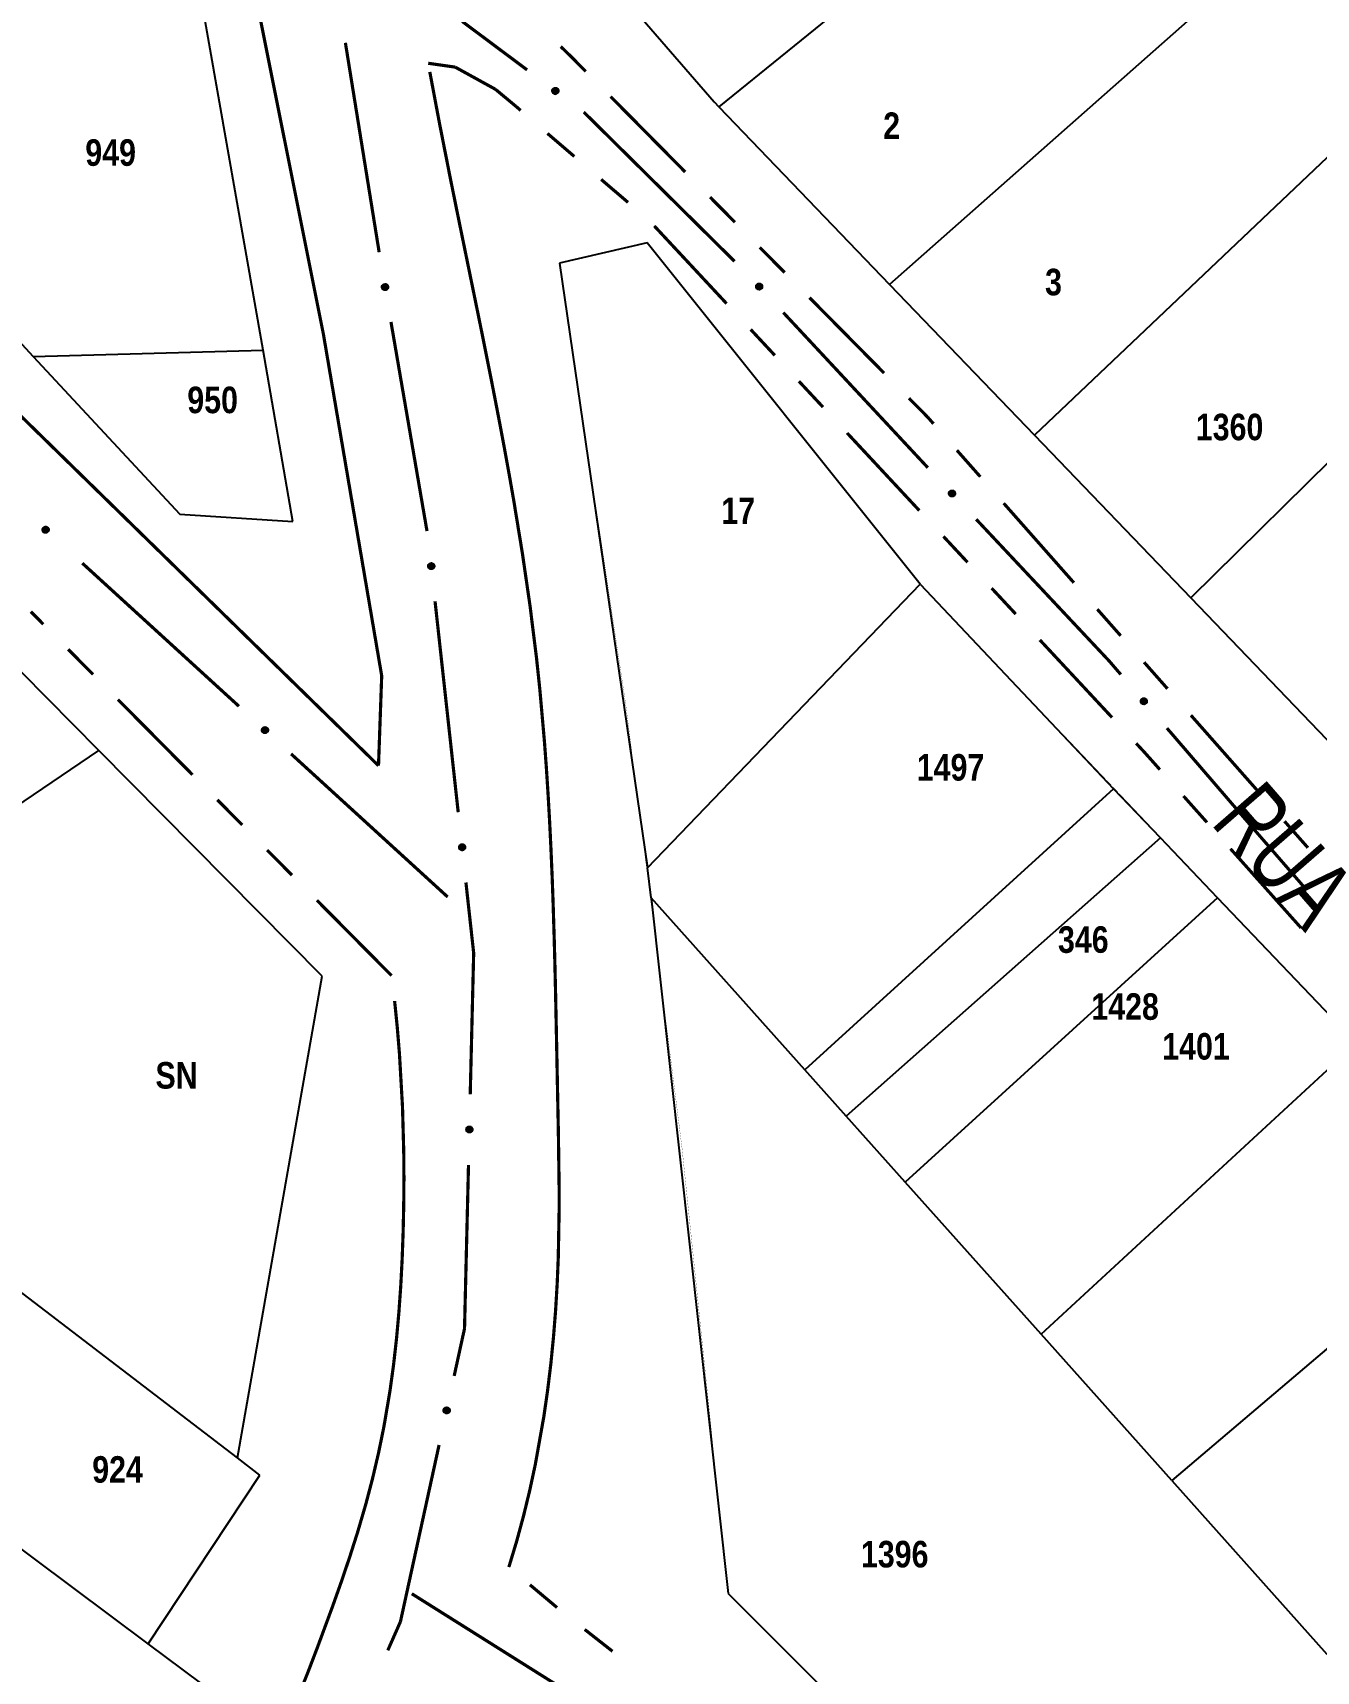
# Model space of a CAD drawing. Extents: x 201549 to 203722, y 4857623 to 4859778.
# Drawn here: x 203042.1 to 203114.7, y 4858905.1 to 4858997.8 of the extents above; entities that cross this region are included whole.
import ezdxf
from ezdxf.enums import TextEntityAlignment as Align

# ---------------------------------------------------------------- set-up
doc = ezdxf.new("R2010")
doc.units = 0
doc.header["$LTSCALE"] = 1.5
doc.header["$MEASUREMENT"] = 0
for name, color, linetype in [('CD-MALHA-LOTES', 40, 'CONTINUOUS'), ('RU-QUADRAS', 6, 'CONTINUOUS'), ('SV-EIXO-ROD-ESTR', 7, 'CONTINUOUS'), ('SV-EIXO-RUA-N-PAV', 6, 'CONTINUOUS'), ('SV-EST-MUNIC-PAV', 20, 'CONTINUOUS'), ('SV-RUA-NAO-PAV-S-GUIA-C-GUIA', 7, 'CONTINUOUS'), ('SV-TXT-RUA-N-PAV-S-GUIA-C-GUIA', 7, 'CONTINUOUS'), ('Th_NmrPort', 1, 'CONTINUOUS')]:
    doc.layers.add(name, color=color, linetype=linetype)
doc.styles.add('ARIAL', font='ARIAL.TTF')
doc.styles.get("Standard").update_dxf_attribs({"font": 'swisscbo.ttf'})

msp = doc.modelspace()

# ---------------------------------------------------------------- linework, layer by layer
at = {"layer": 'CD-MALHA-LOTES', "linetype": 'Continuous'}
for p, q in [((203111.15, 4859018.12), (203080.89, 4858993.62)), ((203119.81, 4859009.41), (203090.55, 4858983.57)), ((203072.03, 4859003.83), (203080.63, 4858993.89)), ((203127.17, 4859002), (203098.76, 4858975.04)), ((203055.11, 4858979.86), (203051.55, 4859000.05)), ((203080.63, 4858993.89), (203080.89, 4858993.62)), ((203080.89, 4858993.62), (203090.55, 4858983.57)), ((203135.63, 4858993.48), (203107.61, 4858965.84)), ((203035.78, 4858986.32), (203042.1, 4858979.5)), ((203076.85, 4858985.92), (203071.88, 4858984.77)), ((203092.3, 4858966.62), (203076.85, 4858985.92)), ((203071.88, 4858984.77), (203076.87, 4858950.58)), ((203090.55, 4858983.57), (203098.76, 4858975.04)), ((203042.1, 4858979.5), (203055.11, 4858979.86)), ((203042.1, 4858979.5), (203050.39, 4858970.58)), ((203056.8, 4858970.16), (203055.11, 4858979.86)), ((203098.76, 4858975.04), (203107.61, 4858965.84)), ((203050.39, 4858970.58), (203056.8, 4858970.16)), ((203045.82, 4858957.2), (203035.81, 4858967.32)), ((203076.87, 4858950.58), (203092.3, 4858966.62)), ((203092.3, 4858966.62), (203103.24, 4858955.05)), ((203107.61, 4858965.84), (203115.74, 4858957.38)), ((203022.22, 4858941.25), (203045.82, 4858957.2)), ((203058.45, 4858944.45), (203045.82, 4858957.2)), ((203103.24, 4858955.05), (203085.76, 4858939.15)), ((203105.89, 4858952.27), (203103.24, 4858955.05)), ((203105.89, 4858952.27), (203088.1, 4858936.53)), ((203109.12, 4858948.88), (203105.89, 4858952.27)), ((203077.06, 4858948.87), (203076.87, 4858950.58)), ((203085.76, 4858939.15), (203077.06, 4858948.87)), ((203077.06, 4858948.87), (203081.43, 4858909.54)), ((203109.12, 4858948.88), (203091.44, 4858932.79)), ((203116.97, 4858940.65), (203109.12, 4858948.88)), ((203053.66, 4858917.2), (203058.45, 4858944.45)), ((203053.66, 4858917.2), (203022.22, 4858941.25)), ((203099.13, 4858924.2), (203116.97, 4858940.65)), ((203088.1, 4858936.53), (203085.76, 4858939.15)), ((203091.44, 4858932.79), (203088.1, 4858936.53)), ((203048.61, 4858906.68), (203014.63, 4858932.04)), ((203099.13, 4858924.2), (203091.44, 4858932.79)), ((203125.32, 4858931.89), (203106.53, 4858915.93)), ((203106.53, 4858915.93), (203099.13, 4858924.2)), ((203054.93, 4858916.22), (203053.66, 4858917.2)), ((203048.61, 4858906.68), (203054.93, 4858916.22)), ((203106.53, 4858915.93), (203115.31, 4858906.1)), ((203081.43, 4858909.54), (203108.21, 4858882.78)), ((203052.61, 4858903.7), (203048.61, 4858906.68))]:
    msp.add_line(p, q, dxfattribs=at)
at = {"layer": 'RU-QUADRAS', "linetype": 'Continuous'}
for points in [[(202942.67, 4859084.64, 0.01, 0.01, 0), (202978.34, 4859141.68, 0.01, 0.01, 0), (202987.4, 4859132.63, 0.01, 0.01, 0), (203012.48, 4859100.3, 0.01, 0.01, 0), (203019.93, 4859089.68, 0.01, 0.01, 0), (203030.58, 4859068.29, 0.01, 0.01, 0), (203038.36, 4859047.64, 0.01, 0.01, 0), (203051.55, 4859000.05, 0.01, 0.01, 0), (203056.8, 4858970.16, 0.01, 0.01, 0), (203050.39, 4858970.58, 0.01, 0.01, 0), (202978.95, 4859047.53, 0.01, 0.01, 0)], [(202904.89, 4859019.98, 0.01, 0.01, 0), (202909.84, 4859027.48, 0.01, 0.01, 0), (202911.85, 4859026.11, 0.01, 0.01, 0), (202917.36, 4859034.69, 0.01, 0.01, 0), (202919.17, 4859033.52, 0.01, 0.01, 0), (202922.96, 4859039.57, 0.01, 0.01, 0), (202921.39, 4859040.67, 0.01, 0.01, 0), (202926.67, 4859049.77, 0.01, 0.01, 0), (202924.38, 4859051.64, 0.01, 0.01, 0), (202936.14, 4859072.32, 0.01, 0.01, 0), (202962.41, 4859046.47, 0.01, 0.01, 0.013984983), (203013.48, 4858989.88, 0.01, 0.01, 0), (203058.45, 4858944.45, 0.01, 0.01, 0), (203053.66, 4858917.2, 0.01, 0.01, 0), (203054.93, 4858916.22, 0.01, 0.01, 0), (203048.61, 4858906.68, 0.01, 0.01, 0), (203052.61, 4858903.7, 0.01, 0.01, 0), (203046.12, 4858892.8, 0.01, 0.01, 0), (203041.97, 4858896.33, 0.01, 0.01, 0), (203033.52, 4858883.81, 0.01, 0.01, 0)], [(203054.3, 4859060.91, 0.01, 0.01, 0), (203065.69, 4859063.18, 0.01, 0.01, 0), (203097.92, 4859031.43, 0.01, 0.01, 0), (203192.02, 4858936.74, 0.01, 0.01, 0), (203329.84, 4858788.31, 0.01, 0.01, 0), (203298.17, 4858759.96, 0.01, 0.01, 0), (203232.86, 4858829.51, 0.01, 0.01, 0), (203213.4, 4858851.27, 0.01, 0.01, 0), (203134.6, 4858937.78, 0.01, 0.01, 0), (203080.63, 4858993.89, 0.01, 0.01, 0), (203063.81, 4859013.34, 0.01, 0.01, -0.017612459), (203055.23, 4859045.78, 0.01, 0.01, 0)], [(203071.88, 4858984.77, 0.01, 0.01, 0), (203076.85, 4858985.92, 0.01, 0.01, 0), (203092.3, 4858966.62, 0.01, 0.01, 0), (203125.32, 4858931.89, 0.01, 0.01, 0), (203167.64, 4858884.89, 0.01, 0.01, 0), (203227.41, 4858819.97, 0.01, 0.01, 0), (203235.59, 4858810.65, 0.01, 0.01, 0), (203289.02, 4858752.26, 0.01, 0.01, 0), (203252.34, 4858718.42, 0.01, 0.01, 0), (203104.82, 4858879.74, 0.01, 0.01, 0), (203108.21, 4858882.78, 0.01, 0.01, 0), (203081.43, 4858909.54, 0.01, 0.01, 0.017135996)]]:
    msp.add_lwpolyline(points, format="xyseb", close=True, dxfattribs=at)
at = {"layer": 'SV-EIXO-ROD-ESTR', "const_width": 0.18}
for points in [[(203059.765396, 4858997.236919), (203061.676186, 4858985.390026)], [(203062.344561, 4858981.446308), (203064.383444, 4858969.620787)], [(203064.838536, 4858965.647283), (203066.149326, 4858953.719088)], [(203066.586256, 4858949.743023), (203067.023187, 4858945.766959)], [(203067.024567, 4858945.754396), (203066.829811, 4858937.769409)], [(203067.023187, 4858945.766959), (203067.024567, 4858945.754396)], [(203066.732279, 4858933.770598), (203066.512832, 4858924.773274)], [(203066.506514, 4858924.514218), (203065.920799, 4858921.836665)], [(203066.512832, 4858924.773274), (203066.506514, 4858924.514218)], [(203065.066012, 4858917.929065), (203062.929043, 4858908.160065)], [(203062.880142, 4858907.936518), (203062.165228, 4858906.316045)], [(203062.929043, 4858908.160065), (203062.880142, 4858907.936518)]]:
    msp.add_lwpolyline(points, dxfattribs=at)
at = {"layer": 'SV-EIXO-ROD-ESTR'}
for points in [[(203062.088815, 4858983.577523), (203062.129167, 4858983.549888), (203062.158197, 4858983.517885), (203062.174726, 4858983.484224), (203062.181577, 4858983.45067), (203062.184719, 4858983.415553), (203062.180076, 4858983.379449), (203062.166046, 4858983.340519), (203062.138608, 4858983.299846), (203062.10387, 4858983.272263), (203062.071736, 4858983.254292), (203062.037159, 4858983.245134), (203062.002994, 4858983.242653), (203061.965651, 4858983.248716), (203061.926338, 4858983.263319), (203061.886107, 4858983.291899), (203061.857862, 4858983.323469), (203061.842729, 4858983.356447), (203061.833742, 4858983.391267), (203061.830964, 4858983.427156), (203061.835726, 4858983.46257), (203061.8505, 4858983.502126), (203061.879235, 4858983.54146), (203061.910401, 4858983.56999), (203061.943158, 4858983.585582), (203061.977637, 4858983.593658), (203062.01282, 4858983.597238), (203062.049307, 4858983.594081), (203062.088815, 4858983.577523)], [(203064.713798, 4858967.790161), (203064.752382, 4858967.760105), (203064.779397, 4858967.726384), (203064.793834, 4858967.691774), (203064.798616, 4858967.657864), (203064.799602, 4858967.622621), (203064.792756, 4858967.586869), (203064.776369, 4858967.548872), (203064.746491, 4858967.509955), (203064.710128, 4858967.484551), (203064.676954, 4858967.468582), (203064.641881, 4858967.461559), (203064.607628, 4858967.461175), (203064.570727, 4858967.469514), (203064.532382, 4858967.486497), (203064.493977, 4858967.517487), (203064.467719, 4858967.550728), (203064.454634, 4858967.584571), (203064.447797, 4858967.619876), (203064.447222, 4858967.655868), (203064.454144, 4858967.690924), (203064.471313, 4858967.7295), (203064.502403, 4858967.767001), (203064.535257, 4858967.793568), (203064.568908, 4858967.807125), (203064.603817, 4858967.813074), (203064.639153, 4858967.814493), (203064.675378, 4858967.809107), (203064.713798, 4858967.790161)], [(203066.461519, 4858951.885901), (203066.500102, 4858951.855846), (203066.527118, 4858951.822125), (203066.541554, 4858951.787515), (203066.546337, 4858951.753604), (203066.547323, 4858951.718361), (203066.540477, 4858951.682609), (203066.52409, 4858951.644612), (203066.494212, 4858951.605695), (203066.457849, 4858951.580291), (203066.424675, 4858951.564322), (203066.389602, 4858951.557299), (203066.355349, 4858951.556915), (203066.318448, 4858951.565254), (203066.280103, 4858951.582237), (203066.241698, 4858951.613228), (203066.21544, 4858951.646468), (203066.202355, 4858951.680312), (203066.195518, 4858951.715616), (203066.194943, 4858951.751609), (203066.201865, 4858951.786665), (203066.219034, 4858951.825241), (203066.250123, 4858951.862741), (203066.282978, 4858951.889309), (203066.316628, 4858951.902866), (203066.351538, 4858951.908815), (203066.386874, 4858951.910233), (203066.423099, 4858951.904848), (203066.461519, 4858951.885901)], [(203066.894597, 4858935.910957), (203066.928825, 4858935.876022), (203066.951099, 4858935.838998), (203066.960788, 4858935.802771), (203066.961003, 4858935.768526), (203066.957277, 4858935.733466), (203066.945722, 4858935.698948), (203066.924411, 4858935.663477), (203066.889608, 4858935.628895), (203066.85018, 4858935.60857), (203066.815172, 4858935.597171), (203066.779476, 4858935.59489), (203066.745478, 4858935.59908), (203066.710019, 4858935.612269), (203066.674283, 4858935.634217), (203066.640357, 4858935.670055), (203066.618769, 4858935.706502), (203066.610317, 4858935.741788), (203066.608252, 4858935.77769), (203066.612485, 4858935.813437), (203066.624023, 4858935.847256), (203066.646186, 4858935.883196), (203066.682001, 4858935.916212), (203066.718107, 4858935.938159), (203066.753266, 4858935.947104), (203066.788657, 4858935.948341), (203066.823866, 4858935.945032), (203066.859049, 4858935.934861), (203066.894597, 4858935.910957)], [(203065.631647, 4858919.999703), (203065.658622, 4858919.958906), (203065.673463, 4858919.918327), (203065.676101, 4858919.880919), (203065.669811, 4858919.847255), (203065.659498, 4858919.81354), (203065.641601, 4858919.781843), (203065.613945, 4858919.751062), (203065.57321, 4858919.723715), (203065.530641, 4858919.711244), (203065.494106, 4858919.706696), (203065.458625, 4858919.711233), (203065.426041, 4858919.7218), (203065.39373, 4858919.74148), (203065.36281, 4858919.769812), (203065.336303, 4858919.811438), (203065.322026, 4858919.85132), (203065.320426, 4858919.887569), (203065.325212, 4858919.92321), (203065.336154, 4858919.957504), (203065.353901, 4858919.988518), (203065.382483, 4858920.019598), (203065.423915, 4858920.045216), (203065.46353, 4858920.059909), (203065.499747, 4858920.062019), (203065.534729, 4858920.056516), (203065.568671, 4858920.046583), (203065.601283, 4858920.029919), (203065.631647, 4858919.999703)]]:
    msp.add_lwpolyline(points, close=True, dxfattribs=at)
for points in [[(203061.830964, 4858983.427156), (203061.857862, 4858983.323469)], [(203061.834709, 4858983.440695), (203061.870413, 4858983.313923)], [(203061.835726, 4858983.46257), (203061.886107, 4858983.291899)], [(203061.846394, 4858983.477326), (203061.904447, 4858983.285175)], [(203061.8505, 4858983.502126), (203061.926338, 4858983.263319)], [(203061.867028, 4858983.518269), (203061.944973, 4858983.258931)], [(203061.879235, 4858983.54146), (203061.965651, 4858983.248716)], [(203061.894199, 4858983.553416), (203061.982485, 4858983.250167)], [(203061.910401, 4858983.56999), (203062.002994, 4858983.242653)], [(203061.926611, 4858983.574235), (203062.019069, 4858983.246782)], [(203061.943158, 4858983.585582), (203062.037159, 4858983.245134)], [(203061.960413, 4858983.586987), (203062.051574, 4858983.251002)], [(203061.977637, 4858983.593658), (203062.071736, 4858983.254292)], [(203061.996952, 4858983.591902), (203062.088715, 4858983.268482)], [(203062.01282, 4858983.597238), (203062.10387, 4858983.272263)], [(203062.031728, 4858983.590974), (203062.120894, 4858983.290646)], [(203062.049307, 4858983.594081), (203062.138608, 4858983.299846)], [(203062.067432, 4858983.584668), (203062.149875, 4858983.323336)], [(203062.088815, 4858983.577523), (203062.166046, 4858983.340519)], [(203062.110183, 4858983.561577), (203062.17139, 4858983.367201)], [(203062.129167, 4858983.549888), (203062.180076, 4858983.379449)], [(203062.145794, 4858983.531716), (203062.179921, 4858983.406057)], [(203062.158197, 4858983.517885), (203062.184719, 4858983.415553)], [(203064.447222, 4858967.655868), (203064.467719, 4858967.550728)], [(203064.451789, 4858967.669152), (203064.479661, 4858967.540432)], [(203064.454144, 4858967.690924), (203064.493977, 4858967.517487)], [(203064.465695, 4858967.704998), (203064.511871, 4858967.509653)], [(203064.471313, 4858967.7295), (203064.532382, 4858967.486497)], [(203064.488798, 4858967.744601), (203064.550713, 4858967.480976)], [(203064.502403, 4858967.767001), (203064.570727, 4858967.469514)], [(203064.518071, 4858967.778018), (203064.587618, 4858967.469931)], [(203064.535257, 4858967.793568), (203064.607628, 4858967.461175)], [(203064.551697, 4858967.796813), (203064.623927, 4858967.464312)], [(203064.568908, 4858967.807125), (203064.641881, 4858967.461559)], [(203064.586217, 4858967.80747), (203064.656628, 4858967.466533)], [(203064.603817, 4858967.813074), (203064.676954, 4858967.468582)], [(203064.622988, 4858967.810138), (203064.69477, 4858967.481706)], [(203064.639153, 4858967.814493), (203064.710128, 4858967.484551)], [(203064.657642, 4858967.807083), (203064.728247, 4858967.501858)], [(203064.675378, 4858967.809107), (203064.746491, 4858967.509955)], [(203064.692892, 4858967.798602), (203064.759175, 4858967.532711)], [(203064.713798, 4858967.790161), (203064.776369, 4858967.548872)], [(203064.734149, 4858967.772935), (203064.783336, 4858967.575175)], [(203064.752382, 4858967.760105), (203064.792756, 4858967.586869)], [(203064.767865, 4858967.740949), (203064.794232, 4858967.613437)], [(203064.779397, 4858967.726384), (203064.799602, 4858967.622621)], [(203066.194943, 4858951.751609), (203066.21544, 4858951.646468)], [(203066.199509, 4858951.764892), (203066.227382, 4858951.636172)], [(203066.201865, 4858951.786665), (203066.241698, 4858951.613228)], [(203066.213416, 4858951.800739), (203066.259592, 4858951.605393)], [(203066.219034, 4858951.825241), (203066.280103, 4858951.582237)], [(203066.236519, 4858951.840341), (203066.298434, 4858951.576716)], [(203066.250123, 4858951.862741), (203066.318448, 4858951.565254)], [(203066.265792, 4858951.873758), (203066.335339, 4858951.565671)], [(203066.282978, 4858951.889309), (203066.355349, 4858951.556915)], [(203066.299418, 4858951.892554), (203066.371648, 4858951.560052)], [(203066.316628, 4858951.902866), (203066.389602, 4858951.557299)], [(203066.333938, 4858951.903211), (203066.404349, 4858951.562273)], [(203066.351538, 4858951.908815), (203066.424675, 4858951.564322)], [(203066.370709, 4858951.905879), (203066.442491, 4858951.577446)], [(203066.386874, 4858951.910233), (203066.457849, 4858951.580291)], [(203066.405363, 4858951.902823), (203066.475968, 4858951.597598)], [(203066.423099, 4858951.904848), (203066.494212, 4858951.605695)], [(203066.440613, 4858951.894342), (203066.506896, 4858951.628451)], [(203066.461519, 4858951.885901), (203066.52409, 4858951.644612)], [(203066.48187, 4858951.868676), (203066.531057, 4858951.670916)], [(203066.500102, 4858951.855846), (203066.540477, 4858951.682609)], [(203066.515585, 4858951.83669), (203066.541952, 4858951.709177)], [(203066.527118, 4858951.822125), (203066.547323, 4858951.718361)], [(203066.612485, 4858935.813437), (203066.618769, 4858935.706502)], [(203066.618783, 4858935.825992), (203066.62923, 4858935.694704)], [(203066.624023, 4858935.847256), (203066.640357, 4858935.670055)], [(203066.637349, 4858935.859663), (203066.657045, 4858935.659903)], [(203066.646186, 4858935.883196), (203066.674283, 4858935.634217)], [(203066.665529, 4858935.895828), (203066.691714, 4858935.626299)], [(203066.682001, 4858935.916212), (203066.710019, 4858935.612269)], [(203066.699, 4858935.92504), (203066.726815, 4858935.610428)], [(203066.718107, 4858935.938159), (203066.745478, 4858935.59908)], [(203066.734833, 4858935.939181), (203066.762049, 4858935.600015)], [(203066.753266, 4858935.947104), (203066.779476, 4858935.59489)], [(203066.770466, 4858935.945136), (203066.794754, 4858935.597852)], [(203066.788657, 4858935.948341), (203066.815172, 4858935.597171)], [(203066.807264, 4858935.942874), (203066.83458, 4858935.6078)], [(203066.823866, 4858935.945032), (203066.85018, 4858935.60857)], [(203066.841201, 4858935.935221), (203066.870446, 4858935.623304)], [(203066.859049, 4858935.934861), (203066.889608, 4858935.628895)], [(203066.875004, 4858935.922112), (203066.905215, 4858935.649755)], [(203066.894597, 4858935.910957), (203066.924411, 4858935.663477)], [(203066.912468, 4858935.89117), (203066.934826, 4858935.688616)], [(203066.928825, 4858935.876022), (203066.945722, 4858935.698948)], [(203066.941613, 4858935.854971), (203066.950729, 4858935.725081)], [(203066.951099, 4858935.838998), (203066.957277, 4858935.733466)], [(203065.336154, 4858919.957504), (203065.322026, 4858919.85132)], [(203065.344721, 4858919.968635), (203065.330058, 4858919.837751)], [(203065.353901, 4858919.988518), (203065.336303, 4858919.811438)], [(203065.36934, 4858919.99817), (203065.350761, 4858919.798303)], [(203065.382483, 4858920.019598), (203065.36281, 4858919.769812)], [(203065.403873, 4858920.028329), (203065.378421, 4858919.758729)], [(203065.423915, 4858920.045216), (203065.39373, 4858919.74148)], [(203065.44228, 4858920.050656), (203065.409871, 4858919.736485)], [(203065.46353, 4858920.059909), (203065.426041, 4858919.7218)], [(203065.480145, 4858920.057738), (203065.442488, 4858919.719572)], [(203065.499747, 4858920.062019), (203065.458625, 4858919.711233)], [(203065.516262, 4858920.056822), (203065.474189, 4858919.711241)], [(203065.534729, 4858920.056516), (203065.494106, 4858919.706696)], [(203065.551961, 4858920.047616), (203065.515178, 4858919.713449)], [(203065.568671, 4858920.046583), (203065.530641, 4858919.711244)], [(203065.583828, 4858920.033661), (203065.553336, 4858919.721863)], [(203065.601283, 4858920.029919), (203065.57321, 4858919.723715)], [(203065.614529, 4858920.014374), (203065.592493, 4858919.741233)], [(203065.631647, 4858919.999703), (203065.613945, 4858919.751062)], [(203065.645438, 4858919.976883), (203065.628942, 4858919.773767)], [(203065.658622, 4858919.958906), (203065.641601, 4858919.781843)], [(203065.667182, 4858919.93581), (203065.651478, 4858919.80655)], [(203065.673463, 4858919.918327), (203065.659498, 4858919.81354)]]:
    msp.add_lwpolyline(points, dxfattribs=at)
at = {"layer": 'SV-EIXO-RUA-N-PAV', "const_width": 0.18}
for points in [[(203066.373281, 4858998.447007), (203070.04665, 4858995.704914)], [(203073.25206, 4858993.312144), (203073.287072, 4858993.286008)], [(203073.287072, 4858993.286008), (203081.786072, 4858984.876471)], [(203084.54421, 4858981.980335), (203092.726727, 4858973.202726)], [(203095.462749, 4858970.284824), (203102.30785, 4858962.99479)], [(203053.738177, 4858959.71372), (203044.876351, 4858967.804953)], [(203102.30785, 4858962.99479), (203102.98716, 4858962.271326)], [(203102.98716, 4858962.271326), (203103.644515, 4858961.507692)], [(203106.254109, 4858958.476187), (203110.820899, 4858953.171055)], [(203065.553945, 4858948.92541), (203056.692119, 4858957.016643)], [(203110.820899, 4858953.171055), (203111.118168, 4858952.825724)], [(203111.118168, 4858952.825724), (203114.097268, 4858949.394102)], [(203063.523214, 4858909.517172), (203071.989579, 4858904.195456)]]:
    msp.add_lwpolyline(points, dxfattribs=at)
at = {"layer": 'SV-EIXO-RUA-N-PAV'}
for points in [[(203071.600066, 4858994.682691), (203071.648362, 4858994.690402), (203071.691448, 4858994.687153), (203071.726603, 4858994.6741), (203071.754662, 4858994.654466), (203071.781105, 4858994.631145), (203071.802577, 4858994.601752), (203071.819183, 4858994.563849), (203071.827258, 4858994.515455), (203071.821029, 4858994.471537), (203071.810076, 4858994.436386), (203071.791287, 4858994.40595), (203071.768202, 4858994.380642), (203071.736932, 4858994.359347), (203071.698357, 4858994.342894), (203071.649499, 4858994.335951), (203071.607281, 4858994.339426), (203071.573608, 4858994.352944), (203071.543129, 4858994.372027), (203071.516418, 4858994.396159), (203071.495507, 4858994.425134), (203071.479011, 4858994.464003), (203071.472798, 4858994.512317), (203071.475783, 4858994.554464), (203071.488824, 4858994.588317), (203071.508288, 4858994.617901), (203071.531355, 4858994.644708), (203071.560004, 4858994.667522), (203071.600066, 4858994.682691)], [(203083.163006, 4858983.623429), (203083.211903, 4858983.622406), (203083.253719, 4858983.611529), (203083.285985, 4858983.592418), (203083.310094, 4858983.568096), (203083.331955, 4858983.540435), (203083.347844, 4858983.507684), (203083.357427, 4858983.467429), (203083.356745, 4858983.41837), (203083.342787, 4858983.376266), (203083.325743, 4858983.343631), (203083.301829, 4858983.317031), (203083.274602, 4858983.296244), (203083.240037, 4858983.280865), (203083.199147, 4858983.271552), (203083.149833, 4858983.273431), (203083.108911, 4858983.284376), (203083.078188, 4858983.303681), (203083.051599, 4858983.327892), (203083.029618, 4858983.356399), (203083.014207, 4858983.388637), (203083.004905, 4858983.429824), (203083.007404, 4858983.478472), (203083.017854, 4858983.519412), (203083.036722, 4858983.550398), (203083.061148, 4858983.576038), (203083.088624, 4858983.598303), (203083.120881, 4858983.615645), (203083.163006, 4858983.623429)], [(203094.075627, 4858971.922925), (203094.124528, 4858971.922079), (203094.166383, 4858971.911353), (203094.198717, 4858971.892358), (203094.222913, 4858971.868123), (203094.244875, 4858971.840542), (203094.260881, 4858971.807848), (203094.270609, 4858971.767627), (203094.270105, 4858971.718567), (203094.256299, 4858971.676413), (203094.239373, 4858971.643716), (203094.215555, 4858971.617031), (203094.188403, 4858971.596145), (203094.153893, 4858971.580642), (203094.113037, 4858971.571181), (203094.063717, 4858971.572882), (203094.022756, 4858971.58368), (203093.991963, 4858971.602873), (203093.965287, 4858971.626988), (203093.943203, 4858971.655416), (203093.927676, 4858971.687599), (203093.918225, 4858971.728752), (203093.920549, 4858971.777408), (203093.930852, 4858971.818385), (203093.949608, 4858971.849439), (203093.973941, 4858971.875168), (203094.001337, 4858971.897531), (203094.033531, 4858971.91499), (203094.075627, 4858971.922925)], [(203042.823735, 4858969.519791), (203042.774828, 4858969.519503), (203042.732735, 4858969.529255), (203042.699969, 4858969.547494), (203042.675217, 4858969.571162), (203042.652622, 4858969.598226), (203042.635861, 4858969.630539), (203042.625202, 4858969.670524), (203042.624568, 4858969.719583), (203042.637393, 4858969.762046), (203042.653556, 4858969.795126), (203042.676748, 4858969.822357), (203042.703408, 4858969.843867), (203042.737549, 4858969.860167), (203042.778175, 4858969.870573), (203042.827521, 4858969.870016), (203042.868722, 4858969.860172), (203042.899952, 4858969.841698), (203042.92718, 4858969.818209), (203042.949917, 4858969.790301), (203042.966187, 4858969.758487), (203042.97659, 4858969.717564), (203042.975395, 4858969.668867), (203042.966046, 4858969.627662), (203042.948016, 4858969.596181), (203042.924286, 4858969.569895), (203042.897416, 4858969.546902), (203042.865636, 4858969.528702), (203042.823735, 4858969.519791)], [(203104.939003, 4858960.172648), (203104.987822, 4858960.169692), (203105.029175, 4858960.157168), (203105.060659, 4858960.136795), (203105.083786, 4858960.111538), (203105.104536, 4858960.083034), (203105.119116, 4858960.04968), (203105.127099, 4858960.009077), (203105.124477, 4858959.960084), (203105.108863, 4858959.918565), (203105.090542, 4858959.88663), (203105.065593, 4858959.860998), (203105.037565, 4858959.841304), (203105.002419, 4858959.827305), (203104.961192, 4858959.819617), (203104.911992, 4858959.823446), (203104.871534, 4858959.836002), (203104.841599, 4858959.856507), (203104.815989, 4858959.881751), (203104.795153, 4858959.911105), (203104.78103, 4858959.943928), (203104.773365, 4858959.985451), (203104.777787, 4858960.033962), (203104.789849, 4858960.074456), (203104.809928, 4858960.104671), (203104.835349, 4858960.129325), (203104.863686, 4858960.150485), (203104.896603, 4858960.166537), (203104.939003, 4858960.172648)], [(203055.24703, 4858958.187009), (203055.198208, 4858958.184096), (203055.155653, 4858958.191576), (203055.121955, 4858958.208031), (203055.095969, 4858958.230335), (203055.071954, 4858958.256149), (203055.053483, 4858958.287516), (203055.040695, 4858958.326871), (203055.037429, 4858958.375825), (203055.047956, 4858958.418915), (203055.062321, 4858958.452815), (203055.084019, 4858958.481251), (203055.109486, 4858958.504161), (203055.142703, 4858958.522269), (203055.182711, 4858958.53484), (203055.232016, 4858958.536932), (203055.273686, 4858958.529313), (203055.305862, 4858958.512542), (203055.334312, 4858958.490547), (203055.358514, 4858958.4639), (203055.376467, 4858958.433005), (203055.389051, 4858958.3927), (203055.390472, 4858958.344008), (203055.383347, 4858958.302361), (203055.367032, 4858958.269958), (203055.344747, 4858958.242436), (203055.31915, 4858958.218035), (203055.288392, 4858958.198155), (203055.24703, 4858958.187009)]]:
    msp.add_lwpolyline(points, close=True, dxfattribs=at)
for points in [[(203071.472798, 4858994.512317), (203071.736932, 4858994.359347)], [(203071.47543, 4858994.53129), (203071.748149, 4858994.371983)], [(203071.475783, 4858994.554464), (203071.768202, 4858994.380642)], [(203071.479011, 4858994.464003), (203071.698357, 4858994.342894)], [(203071.479897, 4858994.487089), (203071.714899, 4858994.352531)], [(203071.484625, 4858994.568698), (203071.777026, 4858994.394699)], [(203071.488824, 4858994.588317), (203071.791287, 4858994.40595)], [(203071.493095, 4858994.443181), (203071.667433, 4858994.343691)], [(203071.495507, 4858994.425134), (203071.649499, 4858994.335951)], [(203071.50038, 4858994.60121), (203071.797709, 4858994.420126)], [(203071.508288, 4858994.617901), (203071.810076, 4858994.436386)], [(203071.509821, 4858994.40856), (203071.622955, 4858994.341135)], [(203071.516418, 4858994.396159), (203071.607281, 4858994.339426)], [(203071.523512, 4858994.629917), (203071.812633, 4858994.458366)], [(203071.531355, 4858994.644708), (203071.821029, 4858994.471537)], [(203071.549385, 4858994.653172), (203071.820734, 4858994.496591)], [(203071.560004, 4858994.667522), (203071.827258, 4858994.515455)], [(203071.579633, 4858994.673163), (203071.819271, 4858994.540253)], [(203071.600066, 4858994.682691), (203071.819183, 4858994.563849)], [(203071.626544, 4858994.685822), (203071.804701, 4858994.586887)], [(203071.648362, 4858994.690402), (203071.802577, 4858994.601752)], [(203071.672931, 4858994.688656), (203071.784157, 4858994.620954)], [(203071.691448, 4858994.687153), (203071.781105, 4858994.631145)], [(203083.004905, 4858983.429824), (203083.199147, 4858983.271552)], [(203083.007404, 4858983.478472), (203083.240037, 4858983.280865)], [(203083.009891, 4858983.452382), (203083.217142, 4858983.278087)], [(203083.013376, 4858983.496671), (203083.253327, 4858983.291299)], [(203083.014207, 4858983.388637), (203083.149833, 4858983.273431)], [(203083.015051, 4858983.406825), (203083.168861, 4858983.27785)], [(203083.017854, 4858983.519412), (203083.274602, 4858983.296244)], [(203083.025337, 4858983.369777), (203083.12464, 4858983.283263)], [(203083.029092, 4858983.531842), (203083.285791, 4858983.308503)], [(203083.029618, 4858983.356399), (203083.108911, 4858983.284376)], [(203083.036722, 4858983.550398), (203083.301829, 4858983.317031)], [(203083.050391, 4858983.561024), (203083.310676, 4858983.329836)], [(203083.061148, 4858983.576038), (203083.325743, 4858983.343631)], [(203083.07827, 4858983.585147), (203083.332177, 4858983.364803)], [(203083.088624, 4858983.598303), (203083.342787, 4858983.376266)], [(203083.107875, 4858983.603418), (203083.346963, 4858983.400972)], [(203083.120881, 4858983.615645), (203083.356745, 4858983.41837)], [(203083.141201, 4858983.617696), (203083.353307, 4858983.444195)], [(203083.163006, 4858983.623429), (203083.357427, 4858983.467429)], [(203083.189618, 4858983.621789), (203083.347284, 4858983.492679)], [(203083.211903, 4858983.622406), (203083.347844, 4858983.507684)], [(203083.235767, 4858983.616308), (203083.333142, 4858983.529862)], [(203083.253719, 4858983.611529), (203083.331955, 4858983.540435)], [(203093.920549, 4858971.777408), (203094.153893, 4858971.580642)], [(203093.926456, 4858971.795629), (203094.167146, 4858971.591123)], [(203093.930852, 4858971.818385), (203094.188403, 4858971.596145)], [(203093.942045, 4858971.830856), (203094.199547, 4858971.608445)], [(203093.949608, 4858971.849439), (203094.215555, 4858971.617031)], [(203093.963238, 4858971.860114), (203094.224355, 4858971.629867)], [(203093.973941, 4858971.875168), (203094.239373, 4858971.643716)], [(203093.99103, 4858971.884338), (203094.24573, 4858971.664912)], [(203094.001337, 4858971.897531), (203094.256299, 4858971.676413)], [(203094.020569, 4858971.902715), (203094.260385, 4858971.701133)], [(203094.033531, 4858971.91499), (203094.270105, 4858971.718567)], [(203094.053843, 4858971.917114), (203094.266573, 4858971.744379)], [(203094.075627, 4858971.922925), (203094.270609, 4858971.767627)], [(203094.102245, 4858971.921382), (203094.260376, 4858971.792841)], [(203094.124528, 4858971.922079), (203094.260881, 4858971.807848)], [(203094.148414, 4858971.916067), (203094.246099, 4858971.829973)], [(203094.166383, 4858971.911353), (203094.244875, 4858971.840542)], [(203093.918225, 4858971.728752), (203094.113037, 4858971.571181)], [(203093.923131, 4858971.751328), (203094.131008, 4858971.577781)], [(203093.927676, 4858971.687599), (203094.063717, 4858971.572882)], [(203093.928455, 4858971.705789), (203094.082728, 4858971.57737)], [(203093.938874, 4858971.668778), (203094.038488, 4858971.582624)], [(203093.943203, 4858971.655416), (203094.022756, 4858971.58368)], [(203042.865636, 4858969.528702), (203042.624568, 4858969.719583)], [(203042.823735, 4858969.519791), (203042.625202, 4858969.670524)], [(203042.845378, 4858969.526107), (203042.628698, 4858969.69386)], [(203042.87831, 4858969.541273), (203042.633881, 4858969.737237)], [(203042.774828, 4858969.519503), (203042.635861, 4858969.630539)], [(203042.797089, 4858969.520717), (203042.636018, 4858969.645554)], [(203042.897416, 4858969.546902), (203042.637393, 4858969.762046)], [(203042.907414, 4858969.56033), (203042.647692, 4858969.773789)], [(203042.750809, 4858969.524959), (203042.651152, 4858969.608763)], [(203042.732735, 4858969.529255), (203042.652622, 4858969.598226)], [(203042.924286, 4858969.569895), (203042.653556, 4858969.795126)], [(203042.934637, 4858969.585193), (203042.668248, 4858969.80932)], [(203042.948016, 4858969.596181), (203042.676748, 4858969.822357)], [(203042.955145, 4858969.614935), (203042.692552, 4858969.831312)], [(203042.966046, 4858969.627662), (203042.703408, 4858969.843867)], [(203042.969913, 4858969.650514), (203042.724543, 4858969.849381)], [(203042.975395, 4858969.668867), (203042.737549, 4858969.860167)], [(203042.972209, 4858969.69488), (203042.760361, 4858969.863558)], [(203042.97659, 4858969.717564), (203042.778175, 4858969.870573)], [(203042.96583, 4858969.740283), (203042.808619, 4858969.865089)], [(203042.966187, 4858969.758487), (203042.827521, 4858969.870016)], [(203042.954555, 4858969.777042), (203042.852969, 4858969.860863)], [(203042.949917, 4858969.790301), (203042.868722, 4858969.860172)], [(203104.773365, 4858959.985451), (203104.961192, 4858959.819617)], [(203104.777787, 4858960.033962), (203105.002419, 4858959.827305)], [(203104.77924, 4858960.007794), (203104.979431, 4858959.825434)], [(203104.78103, 4858959.943928), (203104.911992, 4858959.823446)], [(203104.782593, 4858959.962068), (203104.931179, 4858959.827108)], [(203104.784475, 4858960.051911), (203105.016111, 4858959.837204)], [(203104.789849, 4858960.074456), (203105.037565, 4858959.841304)], [(203104.791405, 4858959.924642), (203104.887206, 4858959.834267)], [(203104.795153, 4858959.911105), (203104.871534, 4858959.836002)], [(203104.80157, 4858960.086432), (203105.04923, 4858959.853111)], [(203104.809928, 4858960.104671), (203105.065593, 4858959.860998)], [(203104.824007, 4858960.114748), (203105.07494, 4858959.873442)], [(203104.835349, 4858960.129325), (203105.090542, 4858959.88663)], [(203104.852819, 4858960.137749), (203105.097808, 4858959.907531)], [(203104.863686, 4858960.150485), (203105.108863, 4858959.918565)], [(203104.883123, 4858960.154834), (203105.114013, 4858959.943086)], [(203104.896603, 4858960.166537), (203105.124477, 4858959.960084)], [(203104.916989, 4858960.167782), (203105.122063, 4858959.986024)], [(203104.939003, 4858960.172648), (203105.127099, 4858960.009077)], [(203104.965529, 4858960.169957), (203105.117963, 4858960.034709)], [(203104.987822, 4858960.169692), (203105.119116, 4858960.04968)], [(203105.011426, 4858960.162654), (203105.105303, 4858960.072423)], [(203105.029175, 4858960.157168), (203105.104536, 4858960.083034)], [(203055.288392, 4858958.198155), (203055.037429, 4858958.375825)], [(203055.24703, 4858958.187009), (203055.040695, 4858958.326871)], [(203055.268303, 4858958.194477), (203055.042933, 4858958.350361)], [(203055.300373, 4858958.211388), (203055.045781, 4858958.393954)], [(203055.31915, 4858958.218035), (203055.047956, 4858958.418915)], [(203055.220372, 4858958.186503), (203055.052834, 4858958.302518)], [(203055.198208, 4858958.184096), (203055.053483, 4858958.287516)], [(203055.328413, 4858958.23198), (203055.05761, 4858958.431194)], [(203055.344747, 4858958.242436), (203055.062321, 4858958.452815)], [(203055.173931, 4858958.188256), (203055.069921, 4858958.266592)], [(203055.155653, 4858958.191576), (203055.071954, 4858958.256149)], [(203055.354262, 4858958.258267), (203055.07623, 4858958.467777)], [(203055.367032, 4858958.269958), (203055.084019, 4858958.481251)], [(203055.373145, 4858958.289067), (203055.099319, 4858958.491042)], [(203055.383347, 4858958.302361), (203055.109486, 4858958.504161)], [(203055.385982, 4858958.325388), (203055.130294, 4858958.510801)], [(203055.390472, 4858958.344008), (203055.142703, 4858958.522269)], [(203055.385894, 4858958.369813), (203055.1653, 4858958.52688)], [(203055.389051, 4858958.3927), (203055.182711, 4858958.53484)], [(203055.377088, 4858958.414808), (203055.213406, 4858958.530998)], [(203055.376467, 4858958.433005), (203055.232016, 4858958.536932)], [(203055.363857, 4858958.45091), (203055.257919, 4858958.529158)], [(203055.358514, 4858958.4639), (203055.273686, 4858958.529313)]]:
    msp.add_lwpolyline(points, dxfattribs=at)
at = {"layer": 'SV-EST-MUNIC-PAV', "const_width": 0.18}
for points in [[(202979.433952, 4859148.462243), (203007.798544, 4859112.690233), (203021.023619, 4859094.974079), (203027.629469, 4859082.636787), (203032.920559, 4859073.4478), (203041.067979, 4859052.806945), (203047.156152, 4859034.460262), (203050.985357, 4859018.406915), (203058.523166, 4858980.743031), (203061.820229, 4858961.433546), (203061.639175, 4858956.350515)], [(203069.015024, 4858911.023964), (203069.45049, 4858912.46233), (203069.844496, 4858913.911049), (203070.198473, 4858915.369185), (203070.513851, 4858916.835801), (203070.999546, 4858919.562826), (203071.212889, 4858921.048455), (203071.393134, 4858922.538964), (203071.541713, 4858924.033416), (203071.660056, 4858925.530874), (203071.749593, 4858927.030402), (203071.811754, 4858928.531063), (203071.859376, 4858931.109596), (203071.858586, 4858932.609799), (203071.817664, 4858935.60937), (203071.779352, 4858937.516119), (203071.72044, 4858940.515074), (203071.658615, 4858943.514189), (203071.623511, 4858945.013893), (203071.583961, 4858946.513743), (203071.5163, 4858948.685858), (203071.460741, 4858950.185891), (203071.396646, 4858951.685643), (203071.322868, 4858953.184875), (203071.238259, 4858954.683349), (203071.141673, 4858956.180828), (203071.031963, 4858957.677072), (203070.768577, 4858960.664903), (203070.582657, 4858962.424445), (203070.212718, 4858965.399477), (203069.780643, 4858968.366636), (203069.29598, 4858971.326971), (203069.036911, 4858972.804908), (203068.768276, 4858974.281533), (203068.491267, 4858975.756976), (203068.207078, 4858977.23137), (203067.916902, 4858978.704845), (203067.621933, 4858980.177532), (203067.323365, 4858981.649563), (203066.879015, 4858983.819463), (203066.576668, 4858985.290433), (203066.274868, 4858986.761203), (203065.974808, 4858988.231904), (203065.677682, 4858989.702666), (203065.097003, 4858992.6449), (203064.542379, 4858995.588956)], [(203056.536327, 4858902.315639), (203057.654484, 4858905.099357), (203058.189799, 4858906.500945), (203059.026696, 4858908.763549), (203059.529179, 4858910.177777), (203060.010862, 4858911.598834), (203060.465898, 4858913.028216), (203060.917985, 4858914.573388), (203061.299924, 4858916.02434), (203061.641966, 4858917.485464), (203061.942985, 4858918.955502), (203062.284825, 4858920.964146), (203062.489621, 4858922.450459), (203062.658137, 4858923.941859), (203062.793506, 4858925.437286), (203062.898864, 4858926.935679), (203062.977344, 4858928.435978), (203063.032082, 4858929.937124), (203063.066604, 4858931.501828), (203063.078063, 4858933.00245), (203063.067559, 4858934.502479), (203062.996844, 4858937.05912), (203062.824808, 4858940.053082), (203062.700965, 4858941.548078), (203062.550915, 4858943.041528)]]:
    msp.add_lwpolyline(points, dxfattribs=at)
at = {"layer": 'SV-RUA-NAO-PAV-S-GUIA-C-GUIA', "const_width": 0.18}
for points in [[(203061.639175, 4858956.350515), (203017.07922, 4858999.893199), (202939.994912, 4859083.522295), (202939.607906, 4859085.276272), (202940.277927, 4859086.677273), (202979.433952, 4859148.462243)], [(203071.95249, 4858997.022174), (203072.521245, 4858996.47035)], [(203064.453608, 4858996.07732), (203065.443675, 4858995.936725)], [(203065.443675, 4858995.936725), (203065.977813, 4858995.860875)], [(203065.977813, 4858995.860875), (203068.13294, 4858994.673649)], [(203072.521245, 4858996.47035), (203073.370658, 4858995.612066)], [(203068.13294, 4858994.673649), (203068.258853, 4858994.604286)], [(203068.258853, 4858994.604286), (203068.917423, 4858994.057073)], [(203068.917423, 4858994.057073), (203069.422436, 4858993.637453)], [(203074.777506, 4858994.190525), (203078.99805, 4858989.925902)], [(203069.422436, 4858993.637453), (203069.681829, 4858993.412417)], [(203071.199134, 4858992.10944), (203072.718898, 4858990.809318)], [(203074.238662, 4858989.509196), (203075.758426, 4858988.209074)], [(203080.404898, 4858988.504361), (203081.811746, 4858987.082821)], [(203077.245883, 4858986.875243), (203081.336288, 4858982.485643)], [(203083.218594, 4858985.66128), (203084.625443, 4858984.239739)], [(203086.032291, 4858982.818198), (203090.252835, 4858978.553576)], [(203082.699756, 4858981.022443), (203084.063225, 4858979.559243)], [(203085.426693, 4858978.096043), (203086.790161, 4858976.632844)], [(203091.659683, 4858977.132035), (203092.363107, 4858976.421264)], [(203092.363107, 4858976.421264), (203092.700857, 4858976.079987)], [(203092.700857, 4858976.079987), (203093.045054, 4858975.690409)], [(203088.15363, 4858975.169644), (203092.244035, 4858970.780044)], [(203094.369272, 4858974.191594), (203095.69349, 4858972.692779)], [(203097.017708, 4858971.193963), (203100.990362, 4858966.697518)], [(203093.607503, 4858969.316844), (203094.970972, 4858967.853644)], [(203096.33444, 4858966.390444), (203097.697908, 4858964.927244)], [(203102.31458, 4858965.198703), (203103.638798, 4858963.699888)], [(203042.665231, 4858964.355649), (203041.96108, 4858965.0657)], [(203099.061377, 4858963.464044), (203103.151782, 4858959.074445)], [(203045.481833, 4858961.515446), (203044.073532, 4858962.935548)], [(203104.963017, 4858962.201073), (203106.287235, 4858960.702258)], [(203051.115036, 4858955.83504), (203046.890133, 4858960.095345)], [(203107.611453, 4858959.203443), (203111.584107, 4858954.706998)], [(203104.51525, 4858957.611245), (203104.983828, 4858957.108393)], [(203104.983828, 4858957.108393), (203105.857674, 4858956.128857)], [(203053.931638, 4858952.994836), (203052.523337, 4858954.414938)], [(203107.189078, 4858954.636422), (203108.520482, 4858953.143986)], [(203112.908325, 4858953.208183), (203114.232543, 4858951.709368)], [(203056.74824, 4858950.154633), (203055.339939, 4858951.574735)], [(203109.851887, 4858951.651551), (203113.846099, 4858947.174246)], [(203062.381443, 4858944.474227), (203058.156541, 4858948.734532)], [(203071.740327, 4858908.737928), (203070.208027, 4858910.023251)], [(203074.881208, 4858906.261231), (203073.308571, 4858907.496874)]]:
    msp.add_lwpolyline(points, dxfattribs=at)

# ---------------------------------------------------------------- texts
at = {"layer": 'SV-TXT-RUA-N-PAV-S-GUIA-C-GUIA', "style": 'ARIAL', "width": 0.7}
msp.add_text('RUA', height=4, rotation=311, dxfattribs=at).set_placement((203108.674096, 4858953.093756))
at = {"layer": 'Th_NmrPort', "color": 1}
for s, p in [('2', (203090.198554, 4858992.547271)), ('949', (203045.048554, 4858991.027271)), ('3', (203099.358554, 4858983.707271)), ('950', (203050.818554, 4858977.037271)), ('1360', (203107.888554, 4858975.507271)), ('17', (203081.038554, 4858970.767271)), ('1497', (203092.098554, 4858956.257271)), ('346', (203100.088554, 4858946.517271)), ('1428', (203101.978554, 4858942.727271)), ('1401', (203105.988554, 4858940.477271)), ('SN', (203049.018554, 4858938.837271)), ('924', (203045.438554, 4858916.547271)), ('1396', (203088.938554, 4858911.757271))]:
    msp.add_text(s, height=1.5, dxfattribs=at).set_placement(p, align=Align.MIDDLE_LEFT)

doc.saveas('drawing.dxf')
